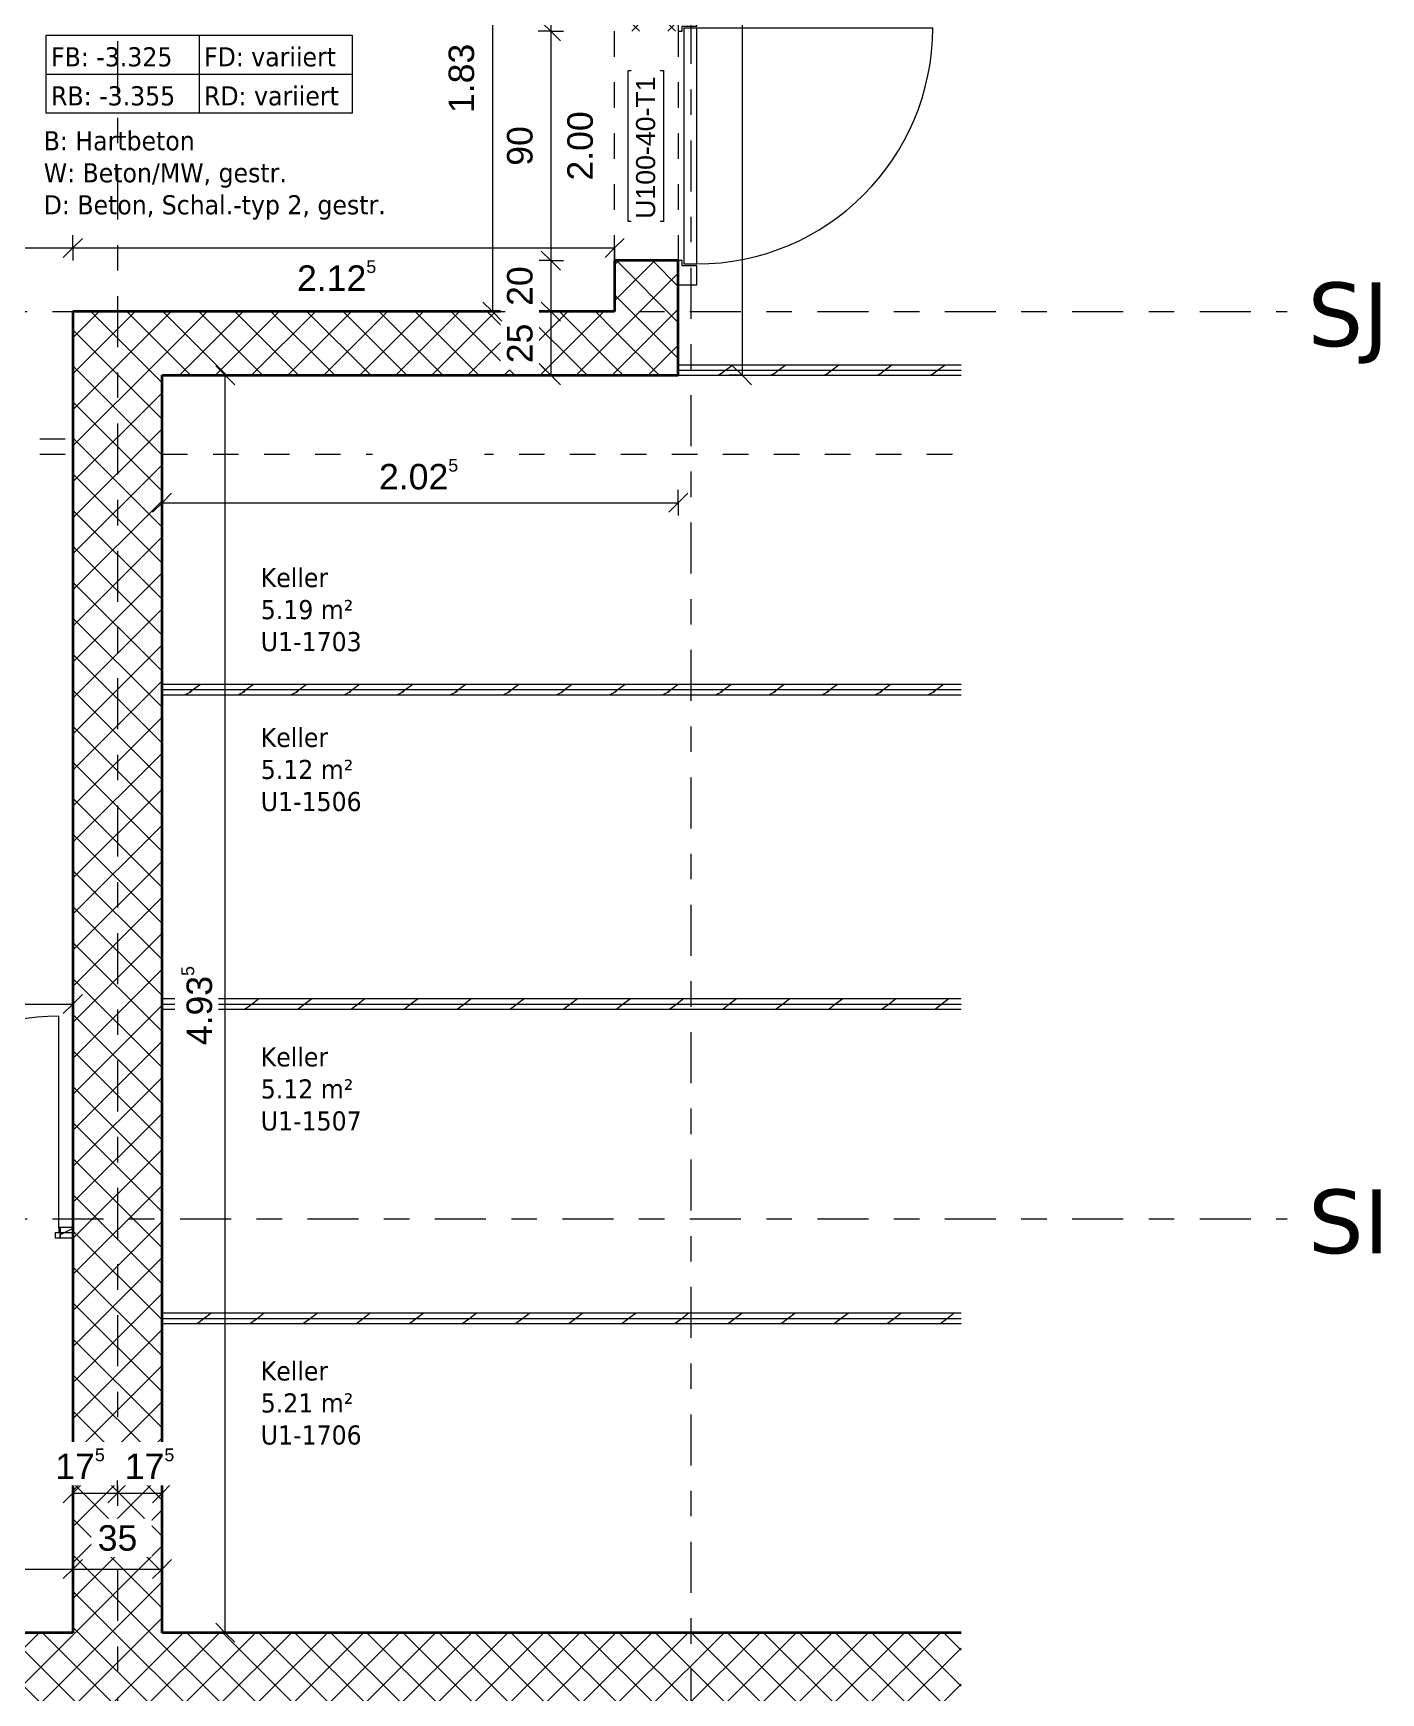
# Model space of a CAD drawing. Header units: metres. Extents: x -85.4 to -16.9, y -4 to 38.1.
# Drawn here: x -22.32 to -17.03, y 18.04 to 24.55 of the extents above; entities that cross this region are included whole.
import ezdxf

# ---------------------------------------------------------------- set-up
doc = ezdxf.new("R2010")
doc.units = ezdxf.units.M
for name, pattern in [('_Rasterlinie_', [0.375, 0.2, -0.05, 0.075, -0.05]), ('Strich Punkt fein', [0.2, 0.1, -0.05, 0, -0.05]), ('Strichpunkt - Fein', [0.2, 0.1, -0.05, 0, -0.05])]:
    doc.linetypes.add(name, pattern=pattern)
for name, color, linetype, lineweight in [('A-____-____-DIMS', 7, 'Continuous', 5), ('A-____-____-DIMS-50', 7, 'Continuous', 5), ('A-AREA-____-IDEN', 7, 'Continuous', 5), ('A-DOOR-____-IDEN', 7, 'Continuous', 5), ('A-DOOR-____-OTLN', 7, 'Continuous', 9), ('A-DOOR-FRAM-MCUT', 7, 'Continuous', 9), ('A-DOOR-OPNG-OTLN', 7, 'Continuous', 9), ('A-FLOR-____-OVHD', 7, 'Strichpunkt - Fein', 9), ('A-WALL-____-MCUT', 7, 'Continuous', 35), ('A-WALL-____-PATT', 7, 'Continuous', 35), ('A-WALL-FNSH-MCUT', 7, 'Continuous', 35), ('S-GRID-____-OTLN', 7, 'Continuous', 5)]:
    doc.layers.add(name, color=color, linetype=linetype, lineweight=lineweight)
doc.layers.add('S-GRID-____-IDEN', color=7, linetype='Continuous', lineweight=9, true_color=0x5555aa)
doc.styles.add('Arial_1', font='arial.ttf', dxfattribs={"height": 0.075})
doc.styles.add('Arial_2', font='arial.ttf', dxfattribs={"height": 0.1})
doc.styles.add('Verdana_2', font='verdana.ttf', dxfattribs={"width": 0.9, "height": 0.075})
doc.styles.add('Verdana_B', font='verdana.ttf', dxfattribs={"height": 0.25})
doc.dimstyles.new('Arial_2_00mm_fein', dxfattribs={"dimscale": 0.3048, "dimtxt": 0.102026, "dimasz": 0.246063, "dimexe": 0.164042, "dimexo": 0.0625, "dimgap": 0.123031, "dimtad": 1, "dimdec": 1, "dimlfac": 100, "dimrnd": 0.5, "dimdsep": 46, "dimtxsty": 'Arial_2', "dimblk1": 'OBLIQUE', "dimblk2": 'OBLIQUE', "dimsah": 1, "dimcen": 0.09, "dimazin": 0, "dimtfac": 1, "dimtdec": 4, "dimtix": 1, "dimtmove": 0, "dimatfit": 3, "dimfxl": 0.164042, "dimfxlon": 1, "dimtvp": 1, "dimtfill": 1, "dimtolj": 1, "dimtzin": 0, "dimarcsym": 2})
doc.dimstyles.new('Arial_2_00mm_fein_2', dxfattribs={"dimscale": 0.3048, "dimtxt": 0.102026, "dimasz": 0.246063, "dimexe": 0.164042, "dimexo": 0.0625, "dimgap": 0.123031, "dimtad": 1, "dimrnd": 0.005, "dimzin": 0, "dimdsep": 46, "dimtxsty": 'Arial_2', "dimblk1": 'OBLIQUE', "dimblk2": 'OBLIQUE', "dimsah": 1, "dimcen": 0.09, "dimazin": 0, "dimtfac": 1, "dimtdec": 4, "dimtix": 1, "dimtmove": 0, "dimatfit": 3, "dimfxl": 0.164042, "dimfxlon": 1, "dimtvp": 1, "dimtfill": 1, "dimtolj": 1, "dimtzin": 0, "dimarcsym": 2})
doc.dimstyles.new('SUB_Rohbau_fein', dxfattribs={"dimscale": 0.3048, "dimtxt": 0.102026, "dimasz": 0.246063, "dimexe": 0.164042, "dimexo": 0.0625, "dimgap": 0.123031, "dimtad": 1, "dimrnd": 0.005, "dimzin": 0, "dimdsep": 46, "dimtxsty": 'Arial_2', "dimblk1": 'OBLIQUE', "dimblk2": 'OBLIQUE', "dimsah": 1, "dimcen": 0.09, "dimazin": 0, "dimtfac": 1, "dimtdec": 4, "dimtix": 1, "dimtmove": 0, "dimatfit": 3, "dimfxl": 0.164042, "dimfxlon": 1, "dimtvp": 1, "dimtfill": 1, "dimtolj": 1, "dimtzin": 0, "dimarcsym": 2})
doc.dimstyles.new('SUB_Rohbau_fein_1', dxfattribs={"dimscale": 0.3048, "dimtxt": 0.102026, "dimasz": 0.246063, "dimexe": 0.164042, "dimexo": 0.0625, "dimgap": 0.123031, "dimtad": 1, "dimrnd": 0.005, "dimzin": 0, "dimdsep": 46, "dimtxsty": 'Arial_2', "dimblk1": 'OBLIQUE', "dimblk2": 'OBLIQUE', "dimsah": 1, "dimcen": 0.09, "dimazin": 0, "dimtfac": 1, "dimtdec": 4, "dimtix": 1, "dimtmove": 2, "dimatfit": 3, "dimfxl": 0.164042, "dimfxlon": 1, "dimtvp": 1, "dimtfill": 1, "dimtolj": 1, "dimtzin": 0, "dimarcsym": 2})
doc.dimstyles.new('SUB_Rohbau_fein_2', dxfattribs={"dimscale": 0.3048, "dimtxt": 0.102026, "dimasz": 0.246063, "dimexe": 0.164042, "dimexo": 0.0625, "dimgap": 0.123031, "dimtad": 1, "dimdec": 1, "dimlfac": 100, "dimrnd": 0.5, "dimdsep": 46, "dimtxsty": 'Arial_2', "dimblk1": 'OBLIQUE', "dimblk2": 'OBLIQUE', "dimsah": 1, "dimcen": 0.09, "dimazin": 0, "dimtfac": 1, "dimtdec": 4, "dimtix": 1, "dimtmove": 0, "dimatfit": 3, "dimfxl": 0.164042, "dimfxlon": 1, "dimtvp": 1, "dimtfill": 1, "dimtolj": 1, "dimtzin": 0, "dimarcsym": 2})
doc.dimstyles.new('SUB_Rohbau_fein_3', dxfattribs={"dimscale": 0.3048, "dimtxt": 0.102026, "dimasz": 0.246063, "dimexe": 0.164042, "dimexo": 0.0625, "dimgap": 0.123031, "dimtad": 1, "dimdec": 1, "dimlfac": 100, "dimrnd": 0.5, "dimdsep": 46, "dimtxsty": 'Arial_2', "dimblk1": 'OBLIQUE', "dimblk2": 'OBLIQUE', "dimsah": 1, "dimcen": 0.09, "dimazin": 0, "dimtfac": 1, "dimtdec": 4, "dimtix": 1, "dimtmove": 2, "dimatfit": 3, "dimfxl": 0.164042, "dimfxlon": 1, "dimtvp": 1, "dimtfill": 1, "dimtolj": 1, "dimtzin": 0, "dimarcsym": 2})
pattern_1 = [(45, (-1.5, -0.67223), (-0.07071068, 0.07071068), []), (135, (-1.5, -0.67223), (-0.07071068, -0.07071068), [])]
pattern_2 = [(216.87, (-1.417, -0.46398), (0.624749256, 0.416501116), [0.10412, -0.93712]), (206.565, (-1.292, -0.52646), (-0.20825414, -0.2082493), [0.23283, -0.23283]), (198.435, (-1.292, -0.63058), (-0.41650024, -0.20824584), [0.13171, -0.52684])]

# ---------------------------------------------------------------- blocks, each defined once
blk = doc.blocks.new('TU DF 1 - Rahmenstock - stumpf einschlagend - 800x1900 Kellerabteil-41621819--01_UG_OK_FFB_AF_lo')
at = {"layer": 'A-DOOR-FRAM-MCUT', "color": 253, "true_color": 0x999999}
for p, q in [((-0.415, 0.02), (-0.42, 0.02)), ((-0.42, 0.02), (-0.42, -0.02)), ((-0.415, 0), (-0.415, 0.02)), ((-0.4, 0), (-0.415, 0)), ((-0.4, -0.02), (-0.4, 0)), ((0.415, 0), (0.4, 0)), ((0.4, 0), (0.4, -0.02)), ((0.42, 0.02), (0.415, 0.02)), ((0.415, 0.02), (0.415, 0)), ((0.42, -0.02), (0.42, 0.02)), ((-0.42, -0.02), (-0.4, -0.02)), ((0.4, -0.02), (0.42, -0.02))]:
    blk.add_line(p, q, dxfattribs=at)
at = {"layer": 'A-DOOR-OPNG-OTLN', "color": 253, "true_color": 0x999999}
blk.add_line((0.415, 0.02), (0.415, 0.85), dxfattribs=at)
blk.add_arc((0.415, 0.02), 0.83, 90, 180, dxfattribs=at)
blk = doc.blocks.new('StA_TU_HBR_1HDF - n_B_90x200-42359772--01_UG_OK_FFB_AF_lo')
at = {"layer": 'A-DOOR-____-OTLN'}
for p, q in [((0.463, 0.197), (-0.463, 0.197)), ((-0.463, 0.197), (-0.463, 0.147)), ((0.463, 0.147), (0.463, 0.197)), ((-0.463, 0.147), (0.463, 0.147))]:
    blk.add_line(p, q, dxfattribs=at)
at = {"layer": 'A-DOOR-____-OTLN', "linetype": 'Strich Punkt fein'}
for p, q in [((-0.45, 0.125), (0.45, 0.125)), ((0.45, -0.125), (-0.45, -0.125))]:
    blk.add_line(p, q, dxfattribs=at)
at = {"layer": 'A-DOOR-FRAM-MCUT'}
for p, q in [((-0.47, 0.197), (-0.545, 0.197)), ((-0.545, 0.197), (-0.545, 0.125)), ((-0.47, 0.14), (-0.47, 0.197)), ((0.545, 0.197), (0.47, 0.197)), ((0.47, 0.197), (0.47, 0.14)), ((0.545, 0.125), (0.545, 0.197)), ((-0.45, 0.14), (-0.47, 0.14)), ((-0.45, 0.125), (-0.45, 0.14)), ((0.47, 0.14), (0.45, 0.14)), ((0.45, 0.14), (0.45, 0.125)), ((-0.545, 0.125), (-0.45, 0.125)), ((0.45, 0.125), (0.545, 0.125))]:
    blk.add_line(p, q, dxfattribs=at)
at = {"layer": 'A-DOOR-OPNG-OTLN'}
blk.add_line((-0.463, 1.123), (-0.463, 0.197), dxfattribs=at)
blk.add_arc((-0.463, 0.197), 0.926, 360, 90, dxfattribs=at)
blk = doc.blocks.new('Beschriftung_Räume-SUB - OK_varriert-31033571--01_UG_OK_FFB_AF_lo')
at = {"layer": 'A-AREA-____-IDEN'}
for p, q in [((0, -0.01263), (0.024, -0.01263)), ((0, -0.01875), (0, -0.01263)), ((0.012, -0.01263), (0.012, -0.01875)), ((0.024, -0.01263), (0.024, -0.01875)), ((0, -0.01569), (0.024, -0.01569)), ((0.024, -0.01875), (0, -0.01875))]:
    blk.add_line(p, q, dxfattribs=at)
blk = doc.blocks.new('DIMBLOCK73--01_UG_OK_FFB_AF_lo')
at = {"layer": 'A-____-____-DIMS-50'}
for p, q in [((-20.288, 29.8016), (-20.3255, 29.8391)), ((-20.288, 29.8016), (-20.338, 29.8016)), ((-20.288, 29.8016), (-20.288, 24.5566)), ((-20.288, 29.8016), (-20.2505, 29.7641)), ((-20.288, 29.8016), (-20.238, 29.8016)), ((-20.288, 24.5566), (-20.338, 24.5566)), ((-20.288, 24.5566), (-20.3255, 24.5941)), ((-20.288, 24.5566), (-20.2505, 24.5191)), ((-20.288, 24.5566), (-20.238, 24.5566))]:
    blk.add_line(p, q, dxfattribs=at)
at = {"layer": 'A-____-____-DIMS-50', "color": 0, "insert": (-20.46, 27.0174), "char_height": 0.1, "width": 0.388091, "attachment_point": 1, "rotation": 90, "line_spacing_factor": 0.941778, "style": 'Arial_2', "bg_fill": 3, "box_fill_scale": 1.25, "bg_fill_color": 256, "bg_fill_true_color": 13158600, "bg_fill_transparency": 0}
blk.add_mtext('5.24\\A2\\H0.5x;\\S5^  ;\\H2x;', dxfattribs=at)
blk = doc.blocks.new('_Oblique')
at = {"color": 0, "linetype": 'ByBlock', "lineweight": -2}
blk.add_line((-0.5, -0.5), (0.5, 0.5), dxfattribs=at)
blk = doc.blocks.new('DIMBLOCK74--01_UG_OK_FFB_AF_lo')
at = {"layer": 'A-____-____-DIMS-50'}
for p, q in [((-20.288, 24.5566), (-20.338, 24.5566)), ((-20.288, 24.5566), (-20.3255, 24.5941)), ((-20.288, 24.5566), (-20.288, 23.6566)), ((-20.288, 24.5566), (-20.2505, 24.5191)), ((-20.288, 24.5566), (-20.238, 24.5566)), ((-20.288, 23.6566), (-20.338, 23.6566)), ((-20.288, 23.6566), (-20.3255, 23.6941)), ((-20.288, 23.6566), (-20.2505, 23.6191)), ((-20.288, 23.6566), (-20.238, 23.6566))]:
    blk.add_line(p, q, dxfattribs=at)
at = {"layer": 'A-____-____-DIMS-50', "color": 0, "char_height": 0.1, "attachment_point": 1, "rotation": 90, "line_spacing_factor": 0.941778, "style": 'Arial_2', "bg_fill": 3, "box_fill_scale": 1.25, "bg_fill_color": 256, "bg_fill_true_color": 13158600, "bg_fill_transparency": 0}
for s, insert, width in [('2.00', (-20.2234, 23.9709), 0.325653), ('90', (-20.46, 24.029), 0.186088)]:
    blk.add_mtext(s, dxfattribs=dict(at, insert=insert, width=width))
blk = doc.blocks.new('DIMBLOCK75--01_UG_OK_FFB_AF_lo')
at = {"layer": 'A-____-____-DIMS-50'}
for p, q in [((-20.288, 23.6566), (-20.338, 23.6566)), ((-20.288, 23.6566), (-20.3255, 23.6941)), ((-20.288, 23.6566), (-20.288, 23.4566)), ((-20.288, 23.6566), (-20.2505, 23.6191)), ((-20.288, 23.6566), (-20.238, 23.6566)), ((-20.288, 23.4566), (-20.338, 23.4566)), ((-20.288, 23.4566), (-20.3255, 23.4941)), ((-20.288, 23.4566), (-20.2505, 23.4191)), ((-20.288, 23.4566), (-20.238, 23.4566))]:
    blk.add_line(p, q, dxfattribs=at)
at = {"layer": 'A-____-____-DIMS-50', "color": 0, "insert": (-20.46, 23.479), "char_height": 0.1, "width": 0.186088, "attachment_point": 1, "rotation": 90, "line_spacing_factor": 0.941778, "style": 'Arial_2', "bg_fill": 3, "box_fill_scale": 1.25, "bg_fill_color": 256, "bg_fill_true_color": 13158600, "bg_fill_transparency": 0}
blk.add_mtext('20', dxfattribs=at)
blk = doc.blocks.new('DIMBLOCK76--01_UG_OK_FFB_AF_lo')
at = {"layer": 'A-____-____-DIMS-50'}
for p, q in [((-20.288, 23.4566), (-20.338, 23.4566)), ((-20.288, 23.4566), (-20.3255, 23.4941)), ((-20.288, 23.4566), (-20.288, 23.2066)), ((-20.288, 23.4566), (-20.2505, 23.4191)), ((-20.288, 23.4566), (-20.238, 23.4566)), ((-20.288, 23.2066), (-20.338, 23.2066)), ((-20.288, 23.2066), (-20.3255, 23.2441)), ((-20.288, 23.2066), (-20.2505, 23.1691)), ((-20.288, 23.2066), (-20.238, 23.2066))]:
    blk.add_line(p, q, dxfattribs=at)
at = {"layer": 'A-____-____-DIMS-50', "color": 0, "insert": (-20.46, 23.254), "char_height": 0.1, "width": 0.186088, "attachment_point": 1, "rotation": 90, "line_spacing_factor": 0.941778, "style": 'Arial_2', "bg_fill": 3, "box_fill_scale": 1.25, "bg_fill_color": 256, "bg_fill_true_color": 13158600, "bg_fill_transparency": 0}
blk.add_mtext('25', dxfattribs=at)
blk = doc.blocks.new('DIMBLOCK85--01_UG_OK_FFB_AF_lo')
at = {"layer": 'A-____-____-DIMS-50'}
for p, q in [((-25.493, 18.5216), (-25.493, 18.5716)), ((-22.163, 18.5216), (-22.163, 18.5716)), ((-25.493, 18.5216), (-25.5305, 18.4841)), ((-25.493, 18.5216), (-25.4555, 18.5591)), ((-25.493, 18.5216), (-22.163, 18.5216)), ((-25.493, 18.5216), (-25.493, 18.4716)), ((-22.163, 18.5216), (-22.2005, 18.4841)), ((-22.163, 18.5216), (-22.1255, 18.5591)), ((-22.163, 18.5216), (-22.163, 18.4716))]:
    blk.add_line(p, q, dxfattribs=at)
at = {"layer": 'A-____-____-DIMS-50', "color": 0, "insert": (-23.9637, 18.6936), "char_height": 0.1, "width": 0.325653, "attachment_point": 1, "line_spacing_factor": 0.941778, "style": 'Arial_2', "bg_fill": 3, "box_fill_scale": 1.25, "bg_fill_color": 256, "bg_fill_true_color": 13158600, "bg_fill_transparency": 0}
blk.add_mtext('3.33', dxfattribs=at)
blk = doc.blocks.new('DIMBLOCK86--01_UG_OK_FFB_AF_lo')
at = {"layer": 'A-____-____-DIMS-50'}
for p, q in [((-22.163, 18.5216), (-22.163, 18.5716)), ((-21.813, 18.5216), (-21.813, 18.5716)), ((-22.163, 18.5216), (-22.2005, 18.4841)), ((-22.163, 18.5216), (-22.1255, 18.5591)), ((-22.163, 18.5216), (-21.813, 18.5216)), ((-22.163, 18.5216), (-22.163, 18.4716)), ((-21.813, 18.5216), (-21.8505, 18.4841)), ((-21.813, 18.5216), (-21.7755, 18.5591)), ((-21.813, 18.5216), (-21.813, 18.4716))]:
    blk.add_line(p, q, dxfattribs=at)
at = {"layer": 'A-____-____-DIMS-50', "color": 0, "insert": (-22.0656, 18.6936), "char_height": 0.1, "width": 0.186088, "attachment_point": 1, "line_spacing_factor": 0.941778, "style": 'Arial_2', "bg_fill": 3, "box_fill_scale": 1.25, "bg_fill_color": 256, "bg_fill_true_color": 13158600, "bg_fill_transparency": 0}
blk.add_mtext('35', dxfattribs=at)
blk = doc.blocks.new('DIMBLOCK87--01_UG_OK_FFB_AF_lo')
at = {"layer": 'A-____-____-DIMS-50'}
for p, q in [((-25.493, 23.7066), (-25.493, 23.7566)), ((-25.493, 23.7066), (-25.4555, 23.7441)), ((-22.163, 23.7066), (-22.163, 23.7566)), ((-22.163, 23.7066), (-22.1255, 23.7441)), ((-25.493, 23.7066), (-25.5305, 23.6691)), ((-25.493, 23.7066), (-22.163, 23.7066)), ((-25.493, 23.7066), (-25.493, 23.6566)), ((-22.163, 23.7066), (-22.2005, 23.6691)), ((-22.163, 23.7066), (-22.163, 23.6566))]:
    blk.add_line(p, q, dxfattribs=at)
at = {"layer": 'A-____-____-DIMS-50', "color": 0, "insert": (-23.9637, 23.8786), "char_height": 0.1, "width": 0.325653, "attachment_point": 1, "line_spacing_factor": 0.941778, "style": 'Arial_2', "bg_fill": 3, "box_fill_scale": 1.25, "bg_fill_color": 256, "bg_fill_true_color": 13158600, "bg_fill_transparency": 0}
blk.add_mtext('3.33', dxfattribs=at)
blk = doc.blocks.new('DIMBLOCK88--01_UG_OK_FFB_AF_lo')
at = {"layer": 'A-____-____-DIMS-50'}
for p, q in [((-22.163, 23.7066), (-22.163, 23.7566)), ((-22.163, 23.7066), (-22.1255, 23.7441)), ((-20.038, 23.7066), (-20.038, 23.7566)), ((-20.038, 23.7066), (-20.0005, 23.7441)), ((-22.163, 23.7066), (-22.2005, 23.6691)), ((-22.163, 23.7066), (-20.038, 23.7066)), ((-22.163, 23.7066), (-22.163, 23.6566)), ((-20.038, 23.7066), (-20.0755, 23.6691)), ((-20.038, 23.7066), (-20.038, 23.6566))]:
    blk.add_line(p, q, dxfattribs=at)
at = {"layer": 'A-____-____-DIMS-50', "color": 0, "insert": (-21.2837, 23.658), "char_height": 0.1, "width": 0.388091, "attachment_point": 1, "line_spacing_factor": 0.941778, "style": 'Arial_2', "bg_fill": 3, "box_fill_scale": 1.25, "bg_fill_color": 256, "bg_fill_true_color": 13158600, "bg_fill_transparency": 0}
blk.add_mtext('2.12\\A2\\H0.5x;\\S5^  ;\\H2x;', dxfattribs=at)
blk = doc.blocks.new('DIMBLOCK96--01_UG_OK_FFB_AF_lo')
at = {"layer": 'A-____-____-DIMS-50'}
for p, q in [((-19.538, 29.8016), (-19.5755, 29.8391)), ((-19.538, 29.8016), (-19.588, 29.8016)), ((-19.538, 29.8016), (-19.538, 23.2066)), ((-19.538, 29.8016), (-19.5005, 29.7641)), ((-19.538, 29.8016), (-19.488, 29.8016)), ((-19.538, 23.2066), (-19.588, 23.2066)), ((-19.538, 23.2066), (-19.5755, 23.2441)), ((-19.538, 23.2066), (-19.5005, 23.1691)), ((-19.538, 23.2066), (-19.488, 23.2066))]:
    blk.add_line(p, q, dxfattribs=at)
at = {"layer": 'A-____-____-DIMS-50', "color": 0, "insert": (-19.71, 26.3424), "char_height": 0.1, "width": 0.388091, "attachment_point": 1, "rotation": 90, "line_spacing_factor": 0.941778, "style": 'Arial_2', "bg_fill": 3, "box_fill_scale": 1.25, "bg_fill_color": 256, "bg_fill_true_color": 13158600, "bg_fill_transparency": 0}
blk.add_mtext('6.59\\A2\\H0.5x;\\S5^  ;\\H2x;', dxfattribs=at)
blk = doc.blocks.new('DIMBLOCK97--01_UG_OK_FFB_AF_lo')
at = {"layer": 'A-____-____-DIMS-50'}
for p, q in [((-21.5652, 23.2066), (-21.6152, 23.2066)), ((-21.5652, 23.2066), (-21.6027, 23.2441)), ((-21.5652, 18.2716), (-21.5652, 23.2066)), ((-21.5652, 23.2066), (-21.5277, 23.1691)), ((-21.5652, 23.2066), (-21.5152, 23.2066)), ((-21.5652, 18.2716), (-21.6027, 18.3091)), ((-21.5652, 18.2716), (-21.6152, 18.2716)), ((-21.5652, 18.2716), (-21.5277, 18.2341)), ((-21.5652, 18.2716), (-21.5152, 18.2716))]:
    blk.add_line(p, q, dxfattribs=at)
at = {"layer": 'A-____-____-DIMS-50', "color": 0, "insert": (-21.7372, 20.5774), "char_height": 0.1, "width": 0.388091, "attachment_point": 1, "rotation": 90, "line_spacing_factor": 0.941778, "style": 'Arial_2', "bg_fill": 3, "box_fill_scale": 1.25, "bg_fill_color": 256, "bg_fill_true_color": 13158600, "bg_fill_transparency": 0}
blk.add_mtext('4.93\\A2\\H0.5x;\\S5^  ;\\H2x;', dxfattribs=at)
blk = doc.blocks.new('DIMBLOCK98--01_UG_OK_FFB_AF_lo')
at = {"layer": 'A-____-____-DIMS-50'}
for p, q in [((-21.813, 22.7066), (-21.813, 22.7566)), ((-21.813, 22.7066), (-21.7755, 22.7441)), ((-19.788, 22.7066), (-19.788, 22.7566)), ((-19.788, 22.7066), (-19.7505, 22.7441)), ((-21.813, 22.7066), (-21.8505, 22.6691)), ((-21.813, 22.7066), (-19.788, 22.7066)), ((-21.813, 22.7066), (-21.813, 22.6566)), ((-19.788, 22.7066), (-19.8255, 22.6691)), ((-19.788, 22.7066), (-19.788, 22.6566))]:
    blk.add_line(p, q, dxfattribs=at)
at = {"layer": 'A-____-____-DIMS-50', "color": 0, "insert": (-20.9622, 22.8786), "char_height": 0.1, "width": 0.388091, "attachment_point": 1, "line_spacing_factor": 0.941778, "style": 'Arial_2', "bg_fill": 3, "box_fill_scale": 1.25, "bg_fill_color": 256, "bg_fill_true_color": 13158600, "bg_fill_transparency": 0}
blk.add_mtext('2.02\\A2\\H0.5x;\\S5^  ;\\H2x;', dxfattribs=at)
blk = doc.blocks.new('DIMBLOCK431--01_UG_OK_FFB_AF_lo')
at = {"layer": 'A-____-____-DIMS-50'}
for p, q in [((-22.163, 18.8191), (-22.163, 18.8691)), ((-22.163, 18.8191), (-22.1255, 18.8566)), ((-21.988, 18.8191), (-21.988, 18.8691)), ((-21.988, 18.8191), (-21.9505, 18.8566)), ((-22.163, 18.8191), (-22.2005, 18.7816)), ((-22.163, 18.8191), (-21.988, 18.8191)), ((-22.163, 18.8191), (-22.163, 18.7691)), ((-21.988, 18.8191), (-22.0255, 18.7816)), ((-21.988, 18.8191), (-21.988, 18.7691))]:
    blk.add_line(p, q, dxfattribs=at)
at = {"layer": 'A-____-____-DIMS-50', "color": 0, "insert": (-22.2321, 18.9947), "char_height": 0.1, "width": 0.248525, "attachment_point": 1, "line_spacing_factor": 0.941778, "style": 'Arial_2', "bg_fill": 3, "box_fill_scale": 1.25, "bg_fill_color": 256, "bg_fill_true_color": 13158600, "bg_fill_transparency": 0}
blk.add_mtext('17\\A2\\H0.5x;\\S5^  ;\\H2x;', dxfattribs=at)
blk = doc.blocks.new('DIMBLOCK432--01_UG_OK_FFB_AF_lo')
at = {"layer": 'A-____-____-DIMS-50'}
for p, q in [((-21.988, 18.8191), (-21.988, 18.8691)), ((-21.988, 18.8191), (-21.9505, 18.8566)), ((-21.813, 18.8191), (-21.813, 18.8691)), ((-21.813, 18.8191), (-21.7755, 18.8566)), ((-21.988, 18.8191), (-22.0255, 18.7816)), ((-21.988, 18.8191), (-21.813, 18.8191)), ((-21.988, 18.8191), (-21.988, 18.7691)), ((-21.813, 18.8191), (-21.8505, 18.7816)), ((-21.813, 18.8191), (-21.813, 18.7691))]:
    blk.add_line(p, q, dxfattribs=at)
at = {"layer": 'A-____-____-DIMS-50', "color": 0, "insert": (-21.9594, 18.9947), "char_height": 0.1, "width": 0.248525, "attachment_point": 1, "line_spacing_factor": 0.941778, "style": 'Arial_2', "bg_fill": 3, "box_fill_scale": 1.25, "bg_fill_color": 256, "bg_fill_true_color": 13158600, "bg_fill_transparency": 0}
blk.add_mtext('17\\A2\\H0.5x;\\S5^  ;\\H2x;', dxfattribs=at)
blk = doc.blocks.new('DIMBLOCK438--01_UG_OK_FFB_AF_lo')
at = {"layer": 'A-____-____-DIMS-50'}
for p, q in [((-20.5172, 25.2866), (-20.5672, 25.2866)), ((-20.5172, 25.2866), (-20.5547, 25.3241)), ((-20.5172, 25.2866), (-20.5172, 23.4566)), ((-20.5172, 25.2866), (-20.4797, 25.2491)), ((-20.5172, 25.2866), (-20.4672, 25.2866)), ((-20.5172, 23.4566), (-20.5672, 23.4566)), ((-20.5172, 23.4566), (-20.5547, 23.4941)), ((-20.5172, 23.4566), (-20.4797, 23.4191)), ((-20.5172, 23.4566), (-20.4672, 23.4566))]:
    blk.add_line(p, q, dxfattribs=at)
at = {"layer": 'A-____-____-DIMS-50', "color": 0, "insert": (-20.6892, 24.2359), "char_height": 0.1, "width": 0.325653, "attachment_point": 1, "rotation": 90, "line_spacing_factor": 0.941778, "style": 'Arial_2', "bg_fill": 3, "box_fill_scale": 1.25, "bg_fill_color": 256, "bg_fill_true_color": 13158600, "bg_fill_transparency": 0}
blk.add_mtext('1.83', dxfattribs=at)
blk = doc.blocks.new('DIMBLOCK458--01_UG_OK_FFB_AF_lo')
at = {"layer": 'A-____-____-DIMS-50'}
for p, q in [((-23.383, 20.739), (-23.383, 20.789)), ((-22.163, 20.739), (-22.163, 20.789)), ((-23.383, 20.739), (-23.4205, 20.7015)), ((-23.383, 20.739), (-23.3455, 20.7765)), ((-23.383, 20.739), (-22.163, 20.739)), ((-23.383, 20.739), (-23.383, 20.689)), ((-22.163, 20.739), (-22.2005, 20.7015)), ((-22.163, 20.739), (-22.1255, 20.7765)), ((-22.163, 20.739), (-22.163, 20.689))]:
    blk.add_line(p, q, dxfattribs=at)
at = {"layer": 'A-____-____-DIMS-50', "color": 0, "insert": (-22.9087, 20.911), "char_height": 0.1, "width": 0.325653, "attachment_point": 1, "line_spacing_factor": 0.941778, "style": 'Arial_2', "bg_fill": 3, "box_fill_scale": 1.25, "bg_fill_color": 256, "bg_fill_true_color": 13158600, "bg_fill_transparency": 0}
blk.add_mtext('1.22', dxfattribs=at)

msp = doc.modelspace()

# ---------------------------------------------------------------- hatches: boundary and pattern name
at = {"layer": 'A-WALL-____-PATT', "lineweight": 9}
h = msp.add_hatch(dxfattribs=at)
h.set_pattern_fill('FP_1', color=256, style=0, pattern_type=2)
h.set_pattern_definition(pattern_1)
h.paths.add_polyline_path([(-19.788, 23.2066), (-19.788, 23.6566), (-20.038, 23.6566), (-20.038, 23.2066)])
h.paths.add_polyline_path([(-19.788, 24.5566), (-19.788, 29.8016), (-20.038, 29.8016), (-20.038, 24.5566)])
h = msp.add_hatch(dxfattribs=at)
h.set_pattern_fill('FP_1', color=256, style=0, pattern_type=2)
h.set_pattern_definition(pattern_1)
h.paths.add_polyline_path([(-22.163, 18.2716), (-21.813, 18.2716), (-21.813, 23.4566), (-22.163, 23.4566), (-22.163, 19.8216)])
h = msp.add_hatch(dxfattribs=at)
h.set_pattern_fill('FP_1', color=256, style=0, pattern_type=2)
h.set_pattern_definition(pattern_1)
h.paths.add_polyline_path([(-21.813, 23.2066), (-20.038, 23.2066), (-20.038, 23.4566), (-21.813, 23.4566)])
at = {"layer": 'A-WALL-____-PATT', "lineweight": 9, "true_color": 0xc3b7ad}
h = msp.add_hatch(dxfattribs=at)
h.set_pattern_fill('FP_4', color=9, style=0, pattern_type=2)
h.set_pattern_definition(pattern_2)
h.paths.add_polyline_path([(-19.788, 23.2266), (-18.6786, 23.2266), (-18.6786, 23.2466), (-19.788, 23.2466)])
h = msp.add_hatch(dxfattribs=at)
h.set_pattern_fill('FP_4', color=9, style=0, pattern_type=2)
h.set_pattern_definition(pattern_2)
h.paths.add_polyline_path([(-19.788, 23.2066), (-18.6786, 23.2066), (-18.6786, 23.2266), (-19.788, 23.2266)])
h = msp.add_hatch(dxfattribs=at)
h.set_pattern_fill('FP_4', color=9, style=0, pattern_type=2)
h.set_pattern_definition(pattern_2)
h.paths.add_polyline_path([(-21.813, 21.9728), (-18.6786, 21.9728), (-18.6786, 21.9928), (-21.813, 21.9928)])
h = msp.add_hatch(dxfattribs=at)
h.set_pattern_fill('FP_4', color=9, style=0, pattern_type=2)
h.set_pattern_definition(pattern_2)
h.paths.add_polyline_path([(-21.813, 21.9528), (-18.6786, 21.9528), (-18.6786, 21.9728), (-21.813, 21.9728)])
h = msp.add_hatch(dxfattribs=at)
h.set_pattern_fill('FP_4', color=9, style=0, pattern_type=2)
h.set_pattern_definition(pattern_2)
h.paths.add_polyline_path([(-18.6786, 20.7391), (-18.6786, 20.7591), (-21.813, 20.7591), (-21.813, 20.7391)])
h = msp.add_hatch(dxfattribs=at)
h.set_pattern_fill('FP_4', color=9, style=0, pattern_type=2)
h.set_pattern_definition(pattern_2)
h.paths.add_polyline_path([(-21.813, 20.7191), (-18.6786, 20.7191), (-18.6786, 20.7391), (-21.813, 20.7391)])
h = msp.add_hatch(dxfattribs=at)
h.set_pattern_fill('FP_4', color=9, style=0, pattern_type=2)
h.set_pattern_definition(pattern_2)
h.paths.add_polyline_path([(-22.213, 19.8416), (-22.163, 19.8416), (-22.163, 19.8616), (-22.213, 19.8616)])
h.paths.add_polyline_path([(-25.493, 19.8416), (-23.053, 19.8416), (-23.053, 19.8616), (-25.493, 19.8616)])
h = msp.add_hatch(dxfattribs=at)
h.set_pattern_fill('FP_4', color=9, style=0, pattern_type=2)
h.set_pattern_definition(pattern_2)
h.paths.add_polyline_path([(-22.163, 19.8216), (-22.163, 19.8416), (-22.213, 19.8416), (-22.213, 19.8216)])
h.paths.add_polyline_path([(-23.053, 19.8216), (-23.053, 19.8416), (-25.493, 19.8416), (-25.493, 19.8216), (-24.9176, 19.8216)])
h = msp.add_hatch(dxfattribs=at)
h.set_pattern_fill('FP_4', color=9, style=0, pattern_type=2)
h.set_pattern_definition(pattern_2)
h.paths.add_polyline_path([(-21.813, 19.5053), (-18.6786, 19.5053), (-18.6786, 19.5253), (-21.813, 19.5253)])
h = msp.add_hatch(dxfattribs=at)
h.set_pattern_fill('FP_4', color=9, style=0, pattern_type=2)
h.set_pattern_definition(pattern_2)
h.paths.add_polyline_path([(-21.813, 19.4853), (-18.6786, 19.4853), (-18.6786, 19.5053), (-21.813, 19.5053)])
at = {"layer": 'A-WALL-____-PATT', "lineweight": 9}
h = msp.add_hatch(dxfattribs=at)
h.set_pattern_fill('FP_1', color=256, style=0, pattern_type=2)
h.set_pattern_definition(pattern_1)
h.paths.add_polyline_path([(-18.6786, 17.9716), (-18.6786, 18.2716), (-25.493, 18.2716), (-25.493, 17.9716), (-22.8379, 17.9716)])

# ---------------------------------------------------------------- linework, layer by layer
at = {"layer": 'A-DOOR-____-IDEN', "flags": 128}
msp.add_lwpolyline([(-19.9848, 23.8105), (-19.9848, 24.4025), (-19.8458, 24.4025), (-19.8458, 23.8105)], close=True, dxfattribs=at)
at = {"layer": 'A-FLOR-____-OVHD'}
for p, q in [((-25.493, 22.9566), (-22.163, 22.9566)), ((-25.493, 22.8966), (-22.163, 22.8966)), ((-21.813, 22.8966), (-18.6786, 22.8966))]:
    msp.add_line(p, q, dxfattribs=at)
at = {"layer": 'A-WALL-____-MCUT'}
for p, q in [((-19.788, 23.6566), (-20.038, 23.6566)), ((-20.038, 23.6566), (-20.038, 23.4566)), ((-19.788, 23.2066), (-19.788, 23.6566)), ((-22.163, 23.4566), (-22.163, 18.2716)), ((-20.038, 23.4566), (-22.163, 23.4566)), ((-21.813, 18.2716), (-21.813, 23.2066)), ((-21.813, 23.2066), (-19.788, 23.2066)), ((-22.163, 18.2716), (-25.493, 18.2716)), ((-18.6786, 18.2716), (-21.813, 18.2716))]:
    msp.add_line(p, q, dxfattribs=at)
at = {"layer": 'A-WALL-____-MCUT', "color": 253, "lineweight": 9, "true_color": 0x999999}
for p, q in [((-19.788, 23.2266), (-18.6786, 23.2266)), ((-21.813, 21.9728), (-18.6786, 21.9728)), ((-21.813, 20.7391), (-18.6786, 20.7391)), ((-22.163, 19.8416), (-22.213, 19.8416)), ((-21.813, 19.5053), (-18.6786, 19.5053))]:
    msp.add_line(p, q, dxfattribs=at)
at = {"layer": 'A-WALL-FNSH-MCUT', "color": 253, "lineweight": 9, "true_color": 0x999999}
for p, q in [((-18.6786, 23.2466), (-19.788, 23.2466)), ((-19.788, 23.2066), (-18.6786, 23.2066)), ((-18.6786, 21.9928), (-21.813, 21.9928)), ((-21.813, 21.9528), (-18.6786, 21.9528)), ((-18.6786, 20.7591), (-21.813, 20.7591)), ((-21.813, 20.7191), (-18.6786, 20.7191)), ((-22.163, 19.8616), (-22.213, 19.8616)), ((-22.213, 19.8616), (-22.213, 19.8216)), ((-22.213, 19.8216), (-22.163, 19.8216)), ((-18.6786, 19.5253), (-21.813, 19.5253)), ((-21.813, 19.4853), (-18.6786, 19.4853))]:
    msp.add_line(p, q, dxfattribs=at)
at = {"layer": 'S-GRID-____-OTLN', "color": 8, "linetype": '_Rasterlinie_', "true_color": 0x808080}
for p, q in [((-21.988, 28.0176), (-21.988, 15.5711)), ((-19.738, -3.5715), (-19.738, 26.6349)), ((-33.7426, 23.4566), (-17.3994, 23.4566)), ((-33.7426, 19.8966), (-17.3994, 19.8966))]:
    msp.add_line(p, q, dxfattribs=at)

# ---------------------------------------------------------------- block references
at = {"layer": 'A-AREA-____-IDEN', "xscale": 49.99999999999998, "yscale": 49.99999999999998, "zscale": 49.99999999999998}
msp.add_blockref('Beschriftung_Räume-SUB - OK_varriert-31033571--01_UG_OK_FFB_AF_lo', (-22.268, 25.1734), dxfattribs=at)
at = {"layer": 'A-DOOR-____-OTLN', "rotation": 269.9999999999999}
msp.add_blockref('StA_TU_HBR_1HDF - n_B_90x200-42359772--01_UG_OK_FFB_AF_lo', (-19.913, 24.1066), dxfattribs=at)
at = {"layer": 'A-DOOR-____-OTLN', "color": 253, "true_color": 0x999999}
msp.add_blockref('TU DF 1 - Rahmenstock - stumpf einschlagend - 800x1900 Kellerabteil-41621819--01_UG_OK_FFB_AF_lo', (-22.633, 19.8416), dxfattribs=at)

# ---------------------------------------------------------------- texts
at = {"layer": 'A-AREA-____-IDEN', "char_height": 0.075, "attachment_point": 1, "style": 'Verdana_2'}
for s, insert, width in [('FB: -3.325', (-22.2485, 24.494), 0.624114), ('FD: variiert', (-21.6485, 24.494), 0.667405), ('RB: -3.355', (-22.2485, 24.3409), 0.638544), ('RD: variiert', (-21.6485, 24.3409), 0.681835), ('B: Hartbeton', (-22.2773, 24.1647), 0.753987), ('W: Beton/MW, gestr.', (-22.2773, 24.039), 1.237405), ('D: Beton, Schal.-typ 2, gestr.', (-22.2773, 23.9133), 1.73886)]:
    msp.add_mtext(s, dxfattribs=dict(at, insert=insert, width=width))
at = {"layer": 'A-AREA-____-IDEN', "color": 8, "true_color": 0x808080, "char_height": 0.075, "attachment_point": 1, "style": 'Verdana_2'}
for s, insert, width in [('Keller', (-21.426, 22.4502), 0.331899), ('5.19 m²', (-21.426, 22.3245), 0.472595), ('U1-1703', (-21.426, 22.1989), 0.497848), ('Keller', (-21.426, 21.8229), 0.331899), ('5.12 m²', (-21.426, 21.6972), 0.472595), ('U1-1506', (-21.426, 21.5715), 0.497848), ('Keller', (-21.426, 20.5691), 0.331899), ('5.12 m²', (-21.426, 20.4434), 0.472595), ('U1-1507', (-21.426, 20.3178), 0.497848), ('Keller', (-21.426, 19.3365), 0.331899), ('5.21 m²', (-21.426, 19.2109), 0.472595), ('U1-1706', (-21.426, 19.0852), 0.497848)]:
    msp.add_mtext(s, dxfattribs=dict(at, insert=insert, width=width))
at = {"layer": 'S-GRID-____-IDEN', "color": 8, "lineweight": 5, "true_color": 0x808080, "char_height": 0.25, "attachment_point": 1, "style": 'Verdana_B'}
for s, insert, width in [('SJ', (-17.3194, 23.5711), 0.529114), ('SI', (-17.3176, 20.0111), 0.525105)]:
    msp.add_mtext(s, dxfattribs=dict(at, insert=insert, width=width))

# ---------------------------------------------------------------- dimensions: what is measured, and where the dimension line sits
at = {"layer": 'A-____-____-DIMS'}
dim = msp.add_linear_dim(base=(-20.288, 24.5566), p1=(-20.238, 29.8016), p2=(-20.238, 24.5566), angle=90, text='\\A1;5.24\\Q;{\\A1;{\\H0.5x;\\S5^ ;}}', dimstyle='Arial_2_00mm_fein_2', override={"dimpost": '<>', "dimfxl": 5.244996}, dxfattribs=at)
dim.commit()
dim.dimension.update_dxf_attribs({"geometry": 'DIMBLOCK73--01_UG_OK_FFB_AF_lo', "text_midpoint": (-20.3766, 27.1791)})

# ---------------------------------------------------------------- next in the draw order: texts
at = {"layer": 'A-DOOR-____-IDEN', "insert": (-19.9539, 23.8205), "char_height": 0.075, "width": 0.689451, "attachment_point": 1, "rotation": 90, "style": 'Arial_1', "bg_fill": 3, "box_fill_scale": 1.25, "bg_fill_color": 256, "bg_fill_true_color": 13158600, "bg_fill_transparency": 0}
msp.add_mtext('U100-40-T1', dxfattribs=at)

# ---------------------------------------------------------------- next in the draw order: dimensions: what is measured, and where the dimension line sits
at = {"layer": 'A-____-____-DIMS'}
for base, p1, p2, text, dimstyle, override, picture, middle in [((-19.538, 23.2066), (-19.588, 29.8016), (-19.488, 23.2066), '\\A1;6.59\\Q;{\\A1;{\\H0.5x;\\S5^ ;}}', 'SUB_Rohbau_fein', {"dimpost": '<>', "dimfxl": 6.595754}, 'DIMBLOCK96--01_UG_OK_FFB_AF_lo', (-19.6266, 26.5041)), ((-20.288, 23.6566), (-20.238, 24.5566), (-20.238, 23.6566), '<>\\X2.00', 'Arial_2_00mm_fein', {"dimpost": '<>', "dimfxl": 0.9}, 'DIMBLOCK74--01_UG_OK_FFB_AF_lo', (-20.288, 24.1066))]:
    dim = msp.add_linear_dim(base=base, p1=p1, p2=p2, angle=90, text=text, dimstyle=dimstyle, override=override, dxfattribs=at)
    dim.commit()
    dim.dimension.update_dxf_attribs({"geometry": picture, "text_midpoint": middle})
for base, p1, p2, override, picture, middle in [((-22.163, 23.7066), (-25.493, 23.7566), (-22.163, 23.6566), {"dimpost": '<>', "dimfxl": 3.331501}, 'DIMBLOCK87--01_UG_OK_FFB_AF_lo', (-23.828, 23.7952)), ((-22.163, 20.739), (-23.383, 20.789), (-22.163, 20.789), {"dimpost": '<>', "dimfxl": 1.22}, 'DIMBLOCK458--01_UG_OK_FFB_AF_lo', (-22.773, 20.8267)), ((-22.163, 18.5216), (-25.493, 18.5716), (-22.163, 18.5716), {"dimpost": '<>', "dimfxl": 3.33}, 'DIMBLOCK85--01_UG_OK_FFB_AF_lo', (-23.828, 18.6101))]:
    dim = msp.add_linear_dim(base=base, p1=p1, p2=p2, dimstyle='SUB_Rohbau_fein', override=override, dxfattribs=at)
    dim.commit()
    dim.dimension.update_dxf_attribs({"geometry": picture, "text_midpoint": middle})
dim = msp.add_linear_dim(base=(-21.988, 18.8191), p1=(-22.163, 18.8691), p2=(-21.988, 18.8691), text='\\A1;17\\Q;{\\A1;{\\H0.5x;\\S5^ ;}}', dimstyle='SUB_Rohbau_fein_3', override={"dimpost": '<>', "dimfxl": 0.175}, dxfattribs=at)
dim.commit()
dim.dimension.update_dxf_attribs({"geometry": 'DIMBLOCK431--01_UG_OK_FFB_AF_lo', "text_midpoint": (-22.1079, 18.928), "dimtype": 160})

# ---------------------------------------------------------------- next in the draw order: dimensions: what is measured, and where the dimension line sits
dim = msp.add_linear_dim(base=(-20.288, 23.4566), p1=(-20.238, 23.6566), p2=(-20.238, 23.4566), angle=90, dimstyle='Arial_2_00mm_fein', override={"dimpost": '<>', "dimfxl": 0.2}, dxfattribs=at)
dim.commit()
dim.dimension.update_dxf_attribs({"geometry": 'DIMBLOCK75--01_UG_OK_FFB_AF_lo', "text_midpoint": (-20.3766, 23.5566)})
dim = msp.add_linear_dim(base=(-21.813, 18.5216), p1=(-22.163, 18.5716), p2=(-21.813, 18.5716), dimstyle='SUB_Rohbau_fein_2', override={"dimpost": '<>', "dimfxl": 0.35}, dxfattribs=at)
dim.commit()
dim.dimension.update_dxf_attribs({"geometry": 'DIMBLOCK86--01_UG_OK_FFB_AF_lo', "text_midpoint": (-21.988, 18.6101)})

# ---------------------------------------------------------------- next in the draw order: dimensions: what is measured, and where the dimension line sits
dim = msp.add_linear_dim(base=(-20.288, 23.2066), p1=(-20.238, 23.4566), p2=(-20.238, 23.2066), angle=90, dimstyle='Arial_2_00mm_fein', override={"dimpost": '<>', "dimfxl": 0.25}, dxfattribs=at)
dim.commit()
dim.dimension.update_dxf_attribs({"geometry": 'DIMBLOCK76--01_UG_OK_FFB_AF_lo', "text_midpoint": (-20.3766, 23.3316)})
dim = msp.add_linear_dim(base=(-21.5652, 23.2066), p1=(-21.6152, 18.2716), p2=(-21.6152, 23.2066), angle=90, text='\\A1;4.93\\Q;{\\A1;{\\H0.5x;\\S5^ ;}}', dimstyle='SUB_Rohbau_fein', override={"dimpost": '<>', "dimfxl": 4.935004}, dxfattribs=at)
dim.commit()
dim.dimension.update_dxf_attribs({"geometry": 'DIMBLOCK97--01_UG_OK_FFB_AF_lo', "text_midpoint": (-21.6538, 20.7391)})

# ---------------------------------------------------------------- next in the draw order: dimensions: what is measured, and where the dimension line sits
for base, p1, p2, text, dimstyle, override, picture, middle in [((-20.038, 23.7066), (-22.163, 23.6566), (-20.038, 23.7566), '\\A1;2.12\\Q;{\\A1;{\\H0.5x;\\S5^ ;}}', 'SUB_Rohbau_fein_1', {"dimpost": '<>', "dimfxl": 2.127352}, 'DIMBLOCK88--01_UG_OK_FFB_AF_lo', (-21.0896, 23.5913)), ((-21.813, 18.8191), (-21.988, 18.8691), (-21.813, 18.8691), '\\A1;17\\Q;{\\A1;{\\H0.5x;\\S5^ ;}}', 'SUB_Rohbau_fein_3', {"dimpost": '<>', "dimfxl": 0.175}, 'DIMBLOCK432--01_UG_OK_FFB_AF_lo', (-21.8351, 18.928))]:
    dim = msp.add_linear_dim(base=base, p1=p1, p2=p2, text=text, dimstyle=dimstyle, override=override, dxfattribs=at)
    dim.commit()
    dim.dimension.update_dxf_attribs({"geometry": picture, "text_midpoint": middle, "dimtype": 160})
dim = msp.add_linear_dim(base=(-19.788, 22.7066), p1=(-21.813, 22.7566), p2=(-19.788, 22.7566), text='\\A1;2.02\\Q;{\\A1;{\\H0.5x;\\S5^ ;}}', dimstyle='SUB_Rohbau_fein', override={"dimpost": '<>', "dimfxl": 2.025}, dxfattribs=at)
dim.commit()
dim.dimension.update_dxf_attribs({"geometry": 'DIMBLOCK98--01_UG_OK_FFB_AF_lo', "text_midpoint": (-20.8005, 22.7951)})

# ---------------------------------------------------------------- next in the draw order: dimensions: what is measured, and where the dimension line sits
dim = msp.add_linear_dim(base=(-20.5172, 23.4566), p1=(-20.4672, 25.2866), p2=(-20.4672, 23.4566), angle=90, dimstyle='SUB_Rohbau_fein', override={"dimpost": '<>', "dimfxl": 1.83}, dxfattribs=at)
dim.commit()
dim.dimension.update_dxf_attribs({"geometry": 'DIMBLOCK438--01_UG_OK_FFB_AF_lo', "text_midpoint": (-20.6058, 24.3716)})

doc.saveas('drawing.dxf')
